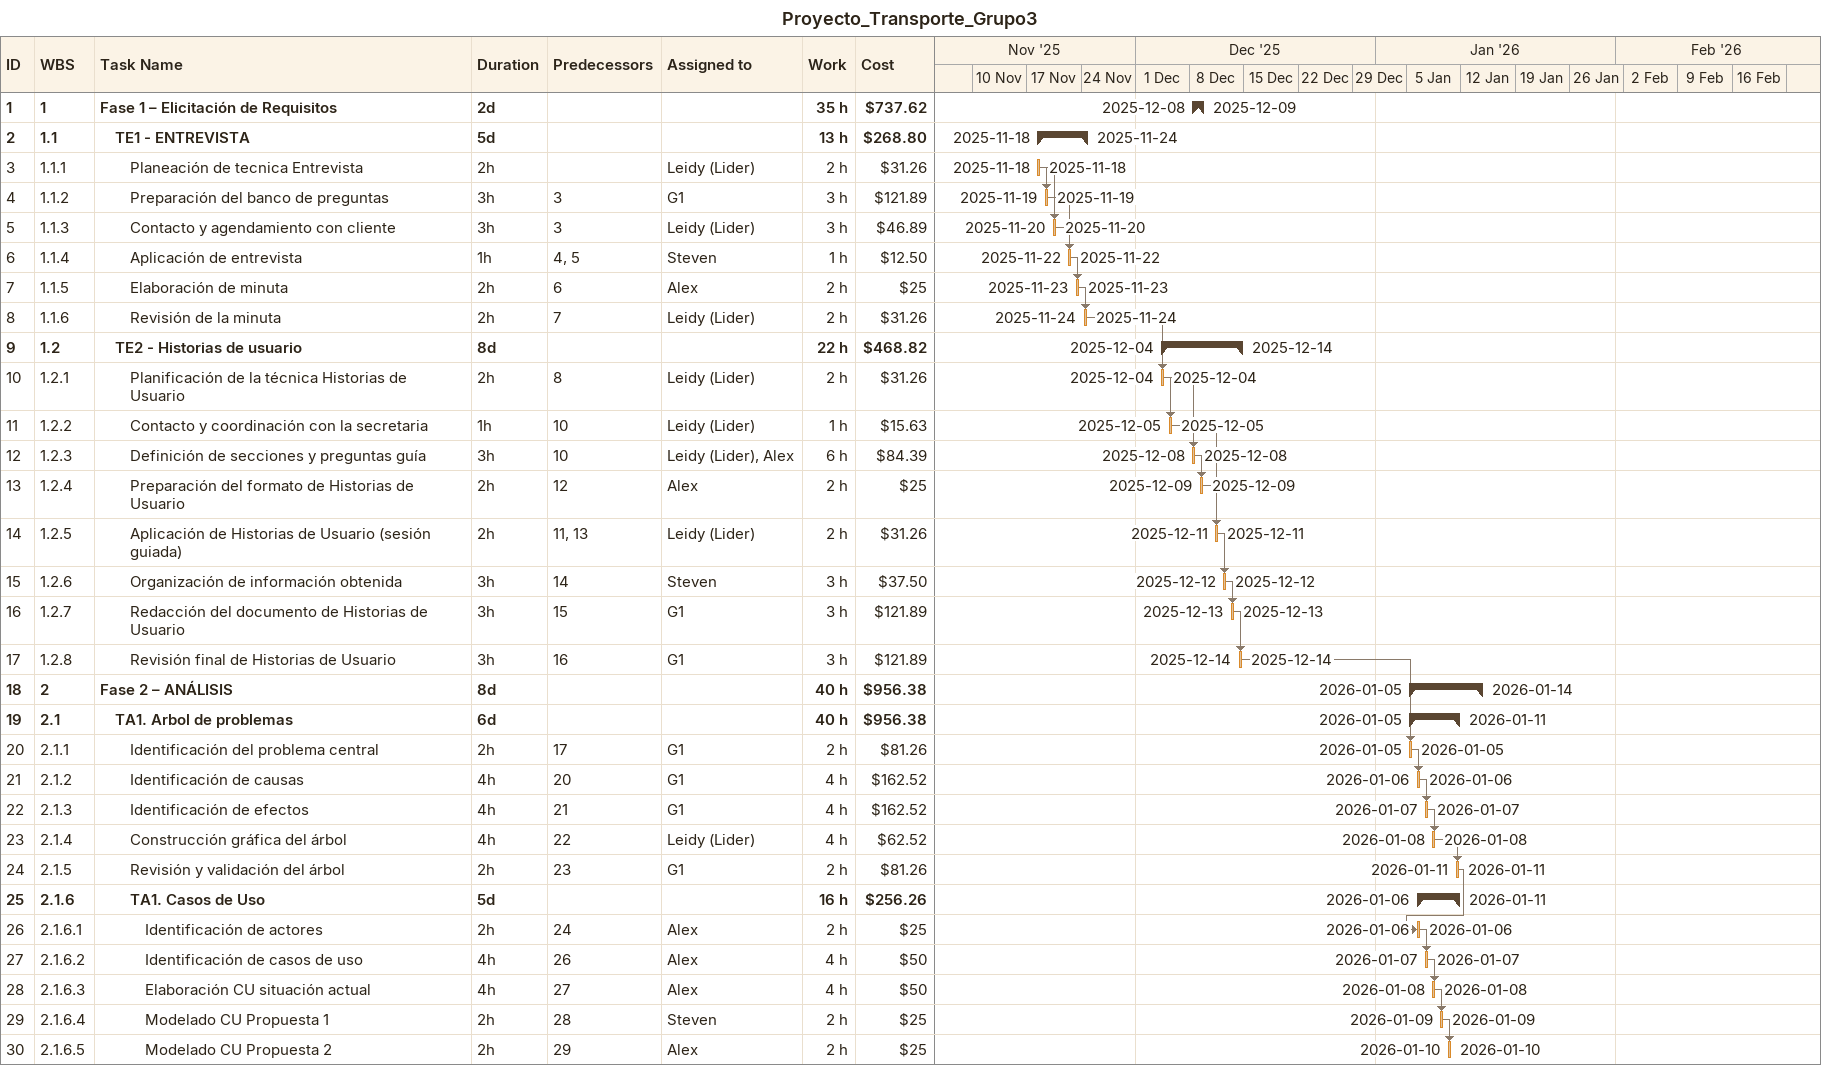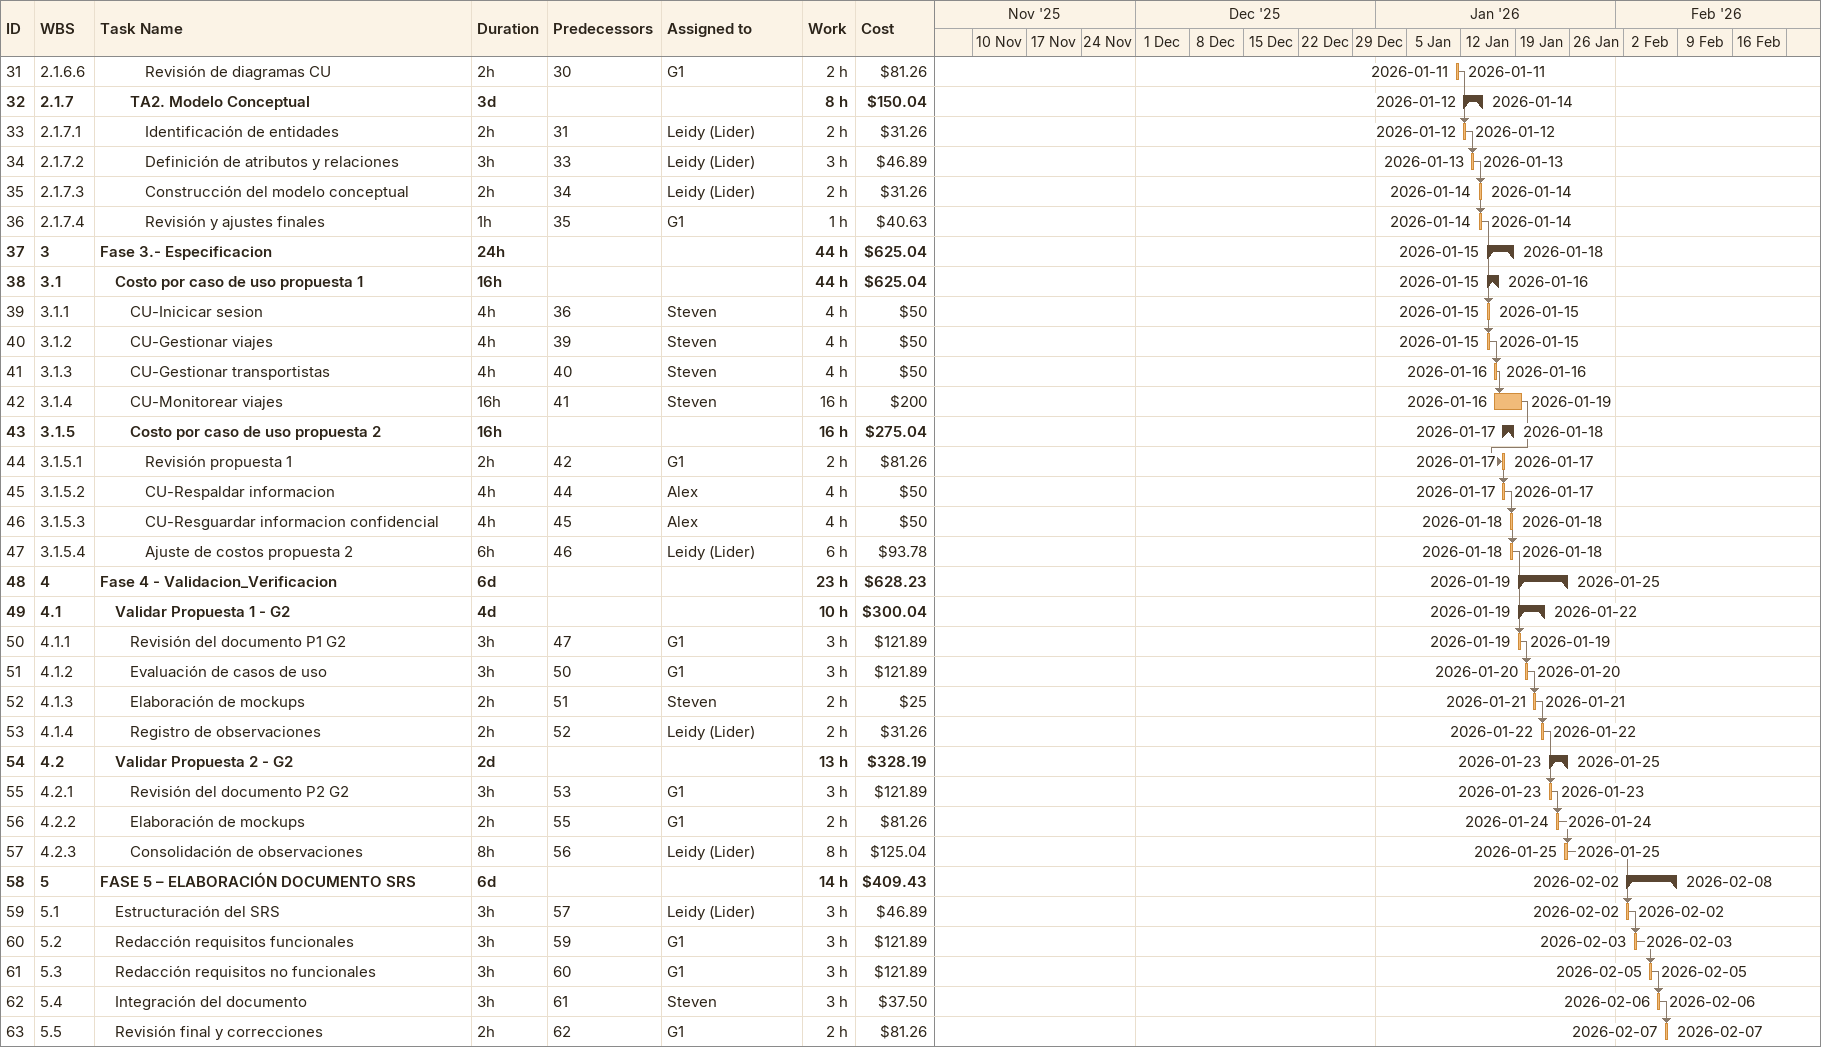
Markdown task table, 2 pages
Proyecto_Transporte_Grupo3

| ID | WBS | Task | Duration | Start | Finish | Predecessors | Resources | Work (h) | Cost ($) |
|---|---|---|---|---|---|---|---|---|---|
| 1 | 1 | **Fase 1 – Elicitación de Requisitos** | 2d | 2025-12-08 | 2025-12-09 |  |  | 35 | 737.62 |
| 2 | 1.1 | **TE1 - ENTREVISTA** | 5d | 2025-11-18 | 2025-11-24 |  |  | 13 | 268.80 |
| 3 | 1.1.1 | Planeación de tecnica Entrevista | 2h | 2025-11-18 | 2025-11-18 |  | Leidy (Lider) | 2 | 31.26 |
| 4 | 1.1.2 | Preparación del banco de preguntas | 3h | 2025-11-19 | 2025-11-19 | 3 | G1 | 3 | 121.89 |
| 5 | 1.1.3 | Contacto y agendamiento con cliente | 3h | 2025-11-20 | 2025-11-20 | 3 | Leidy (Lider) | 3 | 46.89 |
| 6 | 1.1.4 | Aplicación de entrevista | 1h | 2025-11-22 | 2025-11-22 | 4, 5 | Steven | 1 | 12.50 |
| 7 | 1.1.5 | Elaboración de minuta | 2h | 2025-11-23 | 2025-11-23 | 6 | Alex | 2 | 25 |
| 8 | 1.1.6 | Revisión de la minuta | 2h | 2025-11-24 | 2025-11-24 | 7 | Leidy (Lider) | 2 | 31.26 |
| 9 | 1.2 | **TE2 - Historias de usuario** | 8d | 2025-12-04 | 2025-12-14 |  |  | 22 | 468.82 |
| 10 | 1.2.1 | Planificación de la técnica Historias de Usuario | 2h | 2025-12-04 | 2025-12-04 | 8 | Leidy (Lider) | 2 | 31.26 |
| 11 | 1.2.2 | Contacto y coordinación con la secretaria | 1h | 2025-12-05 | 2025-12-05 | 10 | Leidy (Lider) | 1 | 15.63 |
| 12 | 1.2.3 | Definición de secciones y preguntas guía | 3h | 2025-12-08 | 2025-12-08 | 10 | Leidy (Lider), Alex | 6 | 84.39 |
| 13 | 1.2.4 | Preparación del formato de Historias de Usuario | 2h | 2025-12-09 | 2025-12-09 | 12 | Alex | 2 | 25 |
| 14 | 1.2.5 | Aplicación de Historias de Usuario (sesión guiada) | 2h | 2025-12-11 | 2025-12-11 | 11, 13 | Leidy (Lider) | 2 | 31.26 |
| 15 | 1.2.6 | Organización de información obtenida | 3h | 2025-12-12 | 2025-12-12 | 14 | Steven | 3 | 37.50 |
| 16 | 1.2.7 | Redacción del documento de Historias de Usuario | 3h | 2025-12-13 | 2025-12-13 | 15 | G1 | 3 | 121.89 |
| 17 | 1.2.8 | Revisión final de Historias de Usuario | 3h | 2025-12-14 | 2025-12-14 | 16 | G1 | 3 | 121.89 |
| 18 | 2 | **Fase 2 – ANÁLISIS** | 8d | 2026-01-05 | 2026-01-14 |  |  | 40 | 956.38 |
| 19 | 2.1 | **TA1. Arbol de problemas** | 6d | 2026-01-05 | 2026-01-11 |  |  | 40 | 956.38 |
| 20 | 2.1.1 | Identificación del problema central | 2h | 2026-01-05 | 2026-01-05 | 17 | G1 | 2 | 81.26 |
| 21 | 2.1.2 | Identificación de causas | 4h | 2026-01-06 | 2026-01-06 | 20 | G1 | 4 | 162.52 |
| 22 | 2.1.3 | Identificación de efectos | 4h | 2026-01-07 | 2026-01-07 | 21 | G1 | 4 | 162.52 |
| 23 | 2.1.4 | Construcción gráfica del árbol | 4h | 2026-01-08 | 2026-01-08 | 22 | Leidy (Lider) | 4 | 62.52 |
| 24 | 2.1.5 | Revisión y validación del árbol | 2h | 2026-01-11 | 2026-01-11 | 23 | G1 | 2 | 81.26 |
| 25 | 2.1.6 | **TA1. Casos de Uso** | 5d | 2026-01-06 | 2026-01-11 |  |  | 16 | 256.26 |
| 26 | 2.1.6.1 | Identificación de actores | 2h | 2026-01-06 | 2026-01-06 | 24 | Alex | 2 | 25 |
| 27 | 2.1.6.2 | Identificación de casos de uso | 4h | 2026-01-07 | 2026-01-07 | 26 | Alex | 4 | 50 |
| 28 | 2.1.6.3 | Elaboración CU situación actual | 4h | 2026-01-08 | 2026-01-08 | 27 | Alex | 4 | 50 |
| 29 | 2.1.6.4 | Modelado CU Propuesta 1 | 2h | 2026-01-09 | 2026-01-09 | 28 | Steven | 2 | 25 |
| 30 | 2.1.6.5 | Modelado CU Propuesta 2 | 2h | 2026-01-10 | 2026-01-10 | 29 | Alex | 2 | 25 |
| 31 | 2.1.6.6 | Revisión de diagramas CU | 2h | 2026-01-11 | 2026-01-11 | 30 | G1 | 2 | 81.26 |
| 32 | 2.1.7 | **TA2. Modelo Conceptual** | 3d | 2026-01-12 | 2026-01-14 |  |  | 8 | 150.04 |
| 33 | 2.1.7.1 | Identificación de entidades | 2h | 2026-01-12 | 2026-01-12 | 31 | Leidy (Lider) | 2 | 31.26 |
| 34 | 2.1.7.2 | Definición de atributos y relaciones | 3h | 2026-01-13 | 2026-01-13 | 33 | Leidy (Lider) | 3 | 46.89 |
| 35 | 2.1.7.3 | Construcción del modelo conceptual | 2h | 2026-01-14 | 2026-01-14 | 34 | Leidy (Lider) | 2 | 31.26 |
| 36 | 2.1.7.4 | Revisión y ajustes finales | 1h | 2026-01-14 | 2026-01-14 | 35 | G1 | 1 | 40.63 |
| 37 | 3 | **Fase 3.- Especificacion** | 24h | 2026-01-15 | 2026-01-18 |  |  | 44 | 625.04 |
| 38 | 3.1 | **Costo por caso de uso propuesta 1** | 16h | 2026-01-15 | 2026-01-16 |  |  | 44 | 625.04 |
| 39 | 3.1.1 | CU-Inicicar sesion | 4h | 2026-01-15 | 2026-01-15 | 36 | Steven | 4 | 50 |
| 40 | 3.1.2 | CU-Gestionar viajes | 4h | 2026-01-15 | 2026-01-15 | 39 | Steven | 4 | 50 |
| 41 | 3.1.3 | CU-Gestionar transportistas | 4h | 2026-01-16 | 2026-01-16 | 40 | Steven | 4 | 50 |
| 42 | 3.1.4 | CU-Monitorear viajes | 16h | 2026-01-16 | 2026-01-19 | 41 | Steven | 16 | 200 |
| 43 | 3.1.5 | **Costo por caso de uso propuesta 2** | 16h | 2026-01-17 | 2026-01-18 |  |  | 16 | 275.04 |
| 44 | 3.1.5.1 | Revisión propuesta 1 | 2h | 2026-01-17 | 2026-01-17 | 42 | G1 | 2 | 81.26 |
| 45 | 3.1.5.2 | CU-Respaldar informacion | 4h | 2026-01-17 | 2026-01-17 | 44 | Alex | 4 | 50 |
| 46 | 3.1.5.3 | CU-Resguardar informacion confidencial | 4h | 2026-01-18 | 2026-01-18 | 45 | Alex | 4 | 50 |
| 47 | 3.1.5.4 | Ajuste de costos propuesta 2 | 6h | 2026-01-18 | 2026-01-18 | 46 | Leidy (Lider) | 6 | 93.78 |
| 48 | 4 | **Fase 4 - Validacion_Verificacion** | 6d | 2026-01-19 | 2026-01-25 |  |  | 23 | 628.23 |
| 49 | 4.1 | **Validar Propuesta 1 - G2** | 4d | 2026-01-19 | 2026-01-22 |  |  | 10 | 300.04 |
| 50 | 4.1.1 | Revisión del documento P1 G2 | 3h | 2026-01-19 | 2026-01-19 | 47 | G1 | 3 | 121.89 |
| 51 | 4.1.2 | Evaluación de casos de uso | 3h | 2026-01-20 | 2026-01-20 | 50 | G1 | 3 | 121.89 |
| 52 | 4.1.3 | Elaboración de mockups | 2h | 2026-01-21 | 2026-01-21 | 51 | Steven | 2 | 25 |
| 53 | 4.1.4 | Registro de observaciones | 2h | 2026-01-22 | 2026-01-22 | 52 | Leidy (Lider) | 2 | 31.26 |
| 54 | 4.2 | **Validar Propuesta 2 - G2** | 2d | 2026-01-23 | 2026-01-25 |  |  | 13 | 328.19 |
| 55 | 4.2.1 | Revisión del documento P2 G2 | 3h | 2026-01-23 | 2026-01-23 | 53 | G1 | 3 | 121.89 |
| 56 | 4.2.2 | Elaboración de mockups | 2h | 2026-01-24 | 2026-01-24 | 55 | G1 | 2 | 81.26 |
| 57 | 4.2.3 | Consolidación de observaciones | 8h | 2026-01-25 | 2026-01-25 | 56 | Leidy (Lider) | 8 | 125.04 |
| 58 | 5 | **FASE 5 – ELABORACIÓN DOCUMENTO SRS** | 6d | 2026-02-02 | 2026-02-08 |  |  | 14 | 409.43 |
| 59 | 5.1 | Estructuración del SRS | 3h | 2026-02-02 | 2026-02-02 | 57 | Leidy (Lider) | 3 | 46.89 |
| 60 | 5.2 | Redacción requisitos funcionales | 3h | 2026-02-03 | 2026-02-03 | 59 | G1 | 3 | 121.89 |
| 61 | 5.3 | Redacción requisitos no funcionales | 3h | 2026-02-05 | 2026-02-05 | 60 | G1 | 3 | 121.89 |
| 62 | 5.4 | Integración del documento | 3h | 2026-02-06 | 2026-02-06 | 61 | Steven | 3 | 37.50 |
| 63 | 5.5 | Revisión final y correcciones | 2h | 2026-02-07 | 2026-02-07 | 62 | G1 | 2 | 81.26 |
